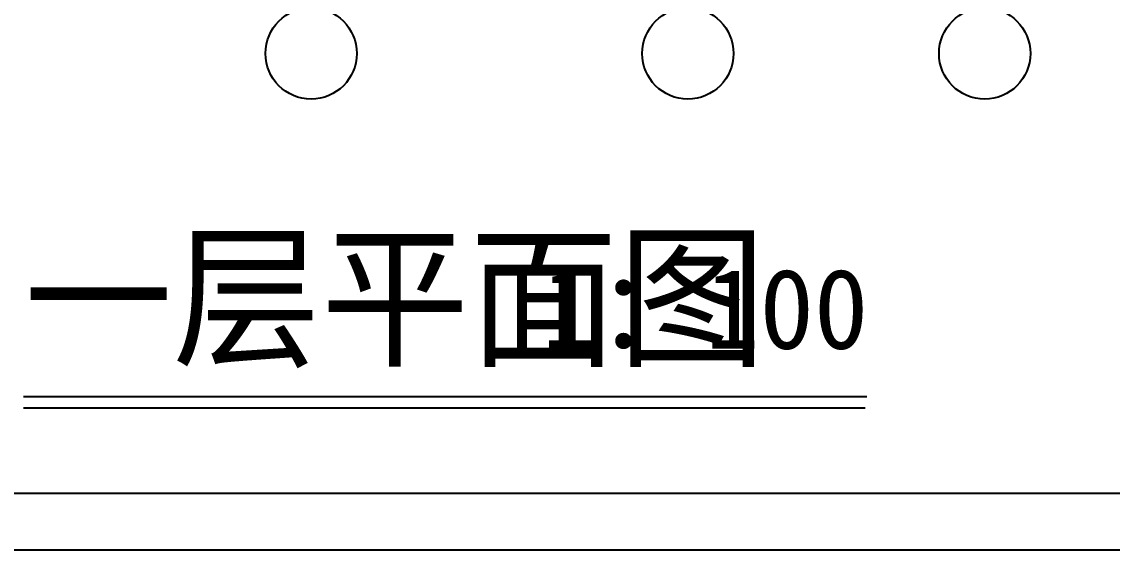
# Model space of a CAD drawing. Header units: metres. Extents: x 338339 to 1133840, y -479113 to 96125.
# Drawn here: x 398227 to 407778, y -183243 to -178614 of the extents above; entities that cross this region are included whole.
import ezdxf

# ---------------------------------------------------------------- set-up
doc = ezdxf.new("R2010")
doc.units = ezdxf.units.M
for name, color, linetype in [('AXIS', 3, 'Continuous'), ('PUB_TEXT', 7, 'Continuous'), ('PUB_TITLE', 4, 'Continuous')]:
    doc.layers.add(name, color=color, linetype=linetype)

# ---------------------------------------------------------------- blocks, each defined once
blk = doc.blocks.new('_AXISO')
blk.add_circle((0, 0), 0.5)

msp = doc.modelspace()

# ---------------------------------------------------------------- linework, layer by layer
msp.add_line((398242.87, -181996.77), (405613.9, -181996.77))
msp.add_lwpolyline([(398242.87, -181896.77), (405627.59, -181896.77)])
at = {"layer": 'PUB_TITLE'}
for points in [[(383527.45, -183242.71), (383527.45, -153542.71), (425527.45, -153542.71), (425527.45, -183242.71)], [(386027.45, -182742.71), (425027.45, -182742.71), (425027.45, -154042.71), (386027.45, -154042.71)]]:
    msp.add_lwpolyline(points, close=True, dxfattribs=at)

# ---------------------------------------------------------------- block references
at = {"layer": 'AXIS', "xscale": 800, "yscale": 800, "zscale": 800}
for p in [(400761.24, -178891.32), (404061.24, -178891.32), (406661.24, -178891.32)]:
    msp.add_blockref('_AXISO', p, dxfattribs=at)

# ---------------------------------------------------------------- texts
at = {"layer": 'PUB_TEXT'}
msp.add_text('一层平面图 ', height=1000, dxfattribs=at).set_placement((398247.3, -181527.37))
at = {"layer": 'PUB_TITLE', "insert": (402782.31, -180777.7), "char_height": 700, "attachment_point": 1}
msp.add_mtext('{\\f宋体|b0|i0|c134|p54;1\\f宋体|b0|i0|c134|p2;：100}', dxfattribs=at)

doc.saveas('drawing.dxf')
